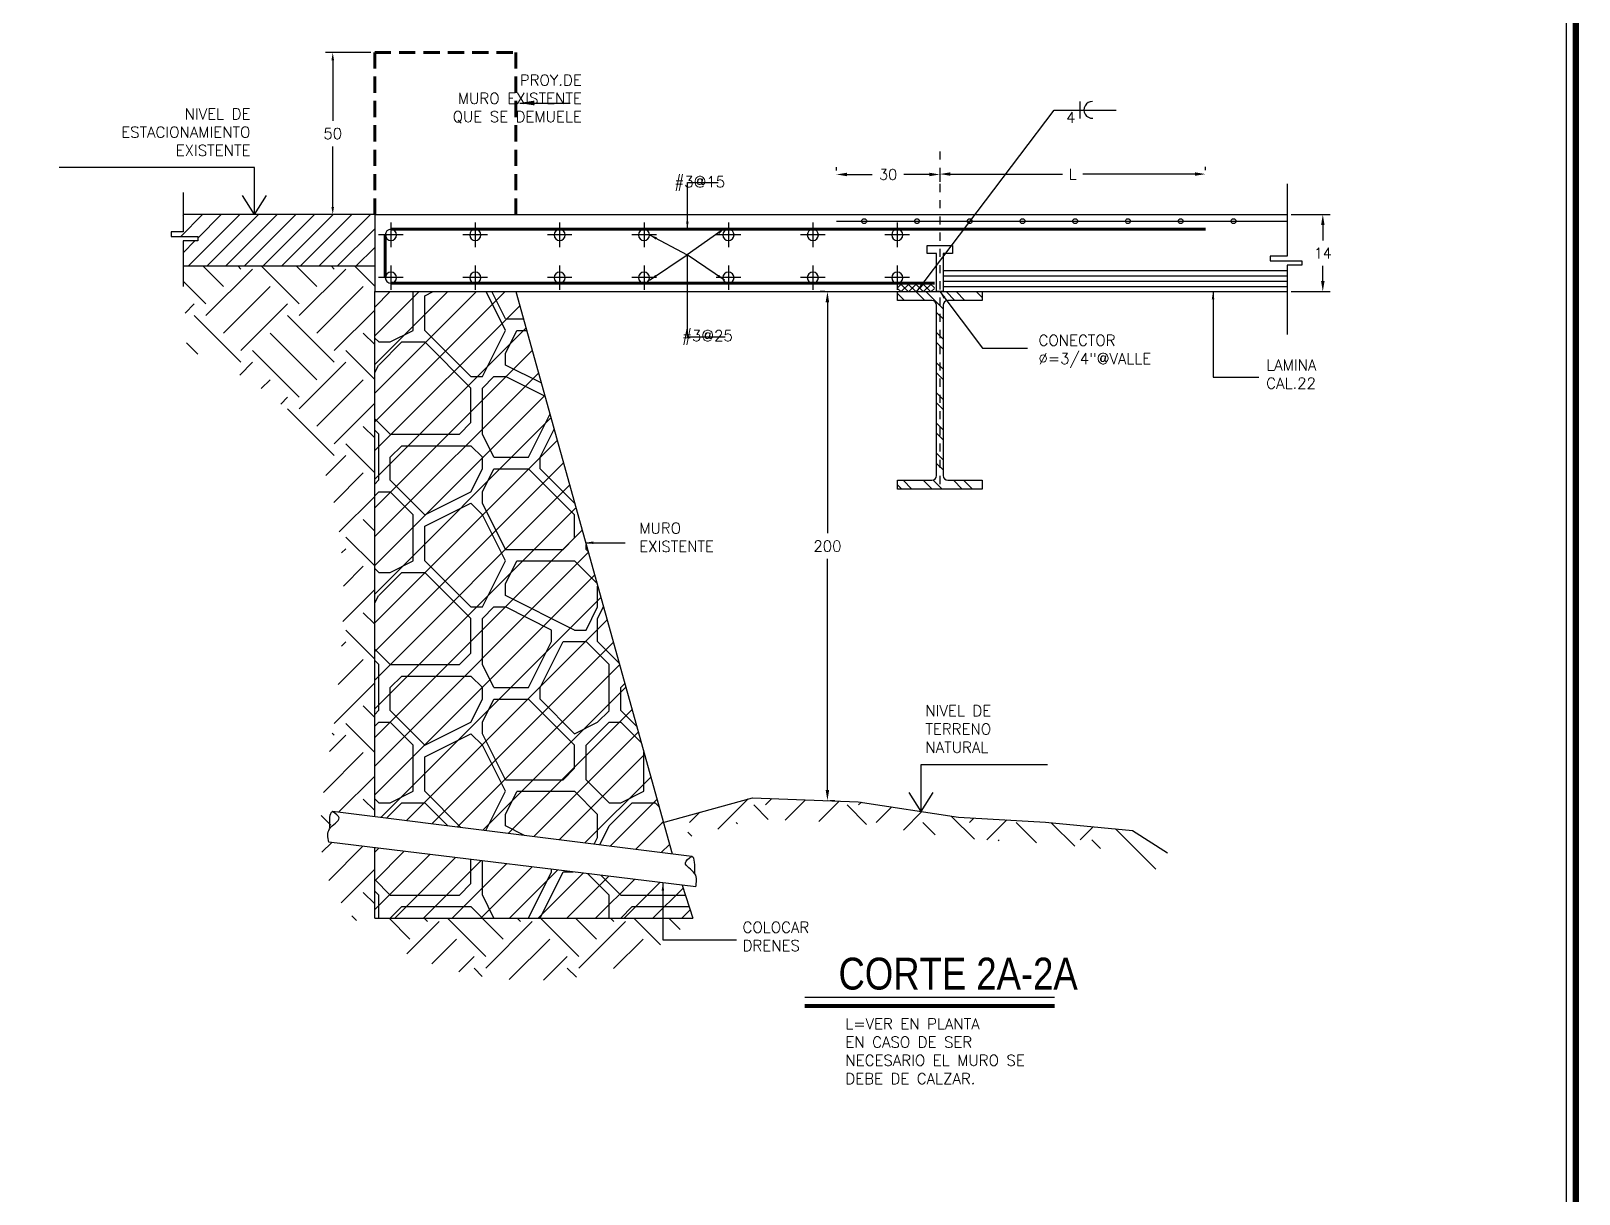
# Model space of a CAD drawing. Header units: millimetres. Extents: x -478 to -58, y -79 to 80.
# Drawn here: x -453.93 to -434.86, y 27.84 to 42.18 of the extents above; entities that cross this region are included whole.
import ezdxf

# ---------------------------------------------------------------- set-up
doc = ezdxf.new("R2010")
doc.units = ezdxf.units.MM
doc.header["$MEASUREMENT"] = 0
doc.linetypes.add('DOT', pattern=[0.25, 0, -0.25])
doc.linetypes.add('HIDDEN', pattern=[0.375, 0.25, -0.125])
doc.layers.get('Defpoints').update_dxf_attribs({"color": 71})
for name, color, linetype in [('ACERO', 40, 'Continuous'), ('L1', 1, 'Continuous'), ('MUROS', 4, 'Continuous'), ('texto', 5, 'Continuous')]:
    doc.layers.add(name, color=color, linetype=linetype)
doc.styles.add('GRAN', font='swissck.ttf', dxfattribs={"height": 0.3})
doc.styles.add('PEQ', font='simplex.shx', dxfattribs={"height": 0.09})
doc.styles.add('ROMANS', font='simplex.shx')
doc.dimstyles.new('STANDARD$0', dxfattribs={"dimtxt": 0.135, "dimasz": 0.095, "dimexe": 0.09, "dimexo": 0.05, "dimgap": 0.09, "dimtad": 0, "dimtih": 1, "dimtoh": 1, "dimdec": 0, "dimlfac": 100, "dimzin": 0, "dimdsep": 46, "dimtxsty": 'ROMANS', "dimcen": 0.09, "dimclrd": 1, "dimclre": 1, "dimclrt": 5, "dimadec": 0, "dimazin": 0, "dimtfac": 1, "dimtdec": 0, "dimtofl": 0, "dimtmove": 0, "dimatfit": 1, "dimfxl": 1, "dimtolj": 1, "dimtzin": 0, "dimarcsym": 0})
doc.dimstyles.new('STANDARD$7', dxfattribs={"dimtxt": 0.6, "dimasz": 0.09, "dimexe": 0.18, "dimexo": 0.0625, "dimgap": 0.09, "dimtad": 0, "dimtih": 1, "dimtoh": 1, "dimzin": 0, "dimdsep": 46, "dimtxsty": 'PEQ', "dimcen": 0.09, "dimclrd": 1, "dimclre": 1, "dimadec": 0, "dimazin": 0, "dimtfac": 1, "dimtdec": 4, "dimtofl": 0, "dimtmove": 0, "dimatfit": 1, "dimfxl": 1, "dimtolj": 1, "dimtzin": 0, "dimarcsym": 0})

# ---------------------------------------------------------------- blocks, each defined once
blk = doc.blocks.new('VAR')
at = {"layer": 'ACERO', "color": 4}
for p, q in [((-0.121, 0), (0.121, 0)), ((0, 0.121), (0, -0.121))]:
    blk.add_line(p, q, dxfattribs=at)
at = {"layer": 'ACERO'}
blk.add_circle((0, 0), 0.0548, dxfattribs=at)
blk = doc.blocks.new('*D220')
at = {"layer": 'Defpoints', "color": 0}
for p in [(-442.733, 40.474), (-442.733, 40.412), (-439.461, 40.412)]:
    blk.add_point(p, dxfattribs=at)
at = {"layer": 'texto', "color": 1, "lineweight": -2}
for p, q in [((-439.461, 40.462), (-439.461, 40.502)), ((-442.733, 40.424), (-442.733, 40.322)), ((-442.603, 40.412), (-441.224, 40.412)), ((-439.591, 40.412), (-440.97, 40.412))]:
    blk.add_line(p, q, dxfattribs=at)
at = {"layer": 'texto', "color": 1}
for points in [[(-442.603, 40.434), (-442.603, 40.391), (-442.733, 40.412)], [(-439.591, 40.434), (-439.591, 40.391), (-439.461, 40.412)]]:
    blk.add_solid(points, dxfattribs=at)
at = {"layer": 'texto', "insert": (-441.097, 40.412), "char_height": 0.09, "attachment_point": 5, "style": 'PEQ'}
blk.add_mtext('\\A1;{\\H1.4444x;L}', dxfattribs=at)
blk = doc.blocks.new('*D221')
at = {"layer": 'Defpoints', "color": 0}
for p in [(-438.454, 39.913), (-438.015, 39.913), (-438.454, 38.963)]:
    blk.add_point(p, dxfattribs=at)
at = {"layer": 'texto', "color": 1, "lineweight": -2}
for p, q in [((-438.404, 39.913), (-437.925, 39.913)), ((-438.015, 39.783), (-438.015, 39.593)), ((-438.015, 39.093), (-438.015, 39.283)), ((-438.404, 38.963), (-437.925, 38.963))]:
    blk.add_line(p, q, dxfattribs=at)
at = {"layer": 'texto', "color": 1}
for points in [[(-438.036, 39.783), (-437.993, 39.783), (-438.015, 39.913)], [(-438.036, 39.093), (-437.993, 39.093), (-438.015, 38.963)]]:
    blk.add_solid(points, dxfattribs=at)
at = {"layer": 'texto', "insert": (-438.015, 39.438), "char_height": 0.09, "attachment_point": 5, "style": 'PEQ'}
blk.add_mtext('\\A1;{\\H1.4444x;14}', dxfattribs=at)
blk = doc.blocks.new('*D222')
at = {"layer": 'Defpoints', "color": 0}
for p in [(-444.009, 40.407), (-444.009, 40.407), (-442.733, 40.409)]:
    blk.add_point(p, dxfattribs=at)
at = {"layer": 'texto', "color": 1, "lineweight": -2}
for p, q in [((-444.009, 40.457), (-444.009, 40.497)), ((-443.879, 40.407), (-443.566, 40.407)), ((-442.863, 40.407), (-443.176, 40.407)), ((-442.733, 40.359), (-442.733, 40.317))]:
    blk.add_line(p, q, dxfattribs=at)
at = {"layer": 'texto', "color": 1}
for points in [[(-443.879, 40.429), (-443.879, 40.386), (-444.009, 40.407)], [(-442.863, 40.429), (-442.863, 40.386), (-442.733, 40.407)]]:
    blk.add_solid(points, dxfattribs=at)
at = {"layer": 'texto', "insert": (-443.371, 40.407), "char_height": 0.09, "attachment_point": 5, "style": 'PEQ'}
blk.add_mtext('\\A1;{\\H1.4444x;30}', dxfattribs=at)
blk = doc.blocks.new('*D223')
at = {"layer": 'Defpoints', "color": 0}
for p in [(-450.215, 41.911), (-449.697, 41.911), (-449.697, 39.913)]:
    blk.add_point(p, dxfattribs=at)
at = {"layer": 'L1', "color": 1, "lineweight": -2}
for p, q in [((-449.747, 41.911), (-450.305, 41.911)), ((-450.215, 41.816), (-450.215, 41.069)), ((-450.215, 40.008), (-450.215, 40.754)), ((-449.747, 39.913), (-450.305, 39.913))]:
    blk.add_line(p, q, dxfattribs=at)
at = {"layer": 'L1', "color": 1}
for points in [[(-450.231, 41.816), (-450.199, 41.816), (-450.215, 41.911)], [(-450.231, 40.008), (-450.199, 40.008), (-450.215, 39.913)]]:
    blk.add_solid(points, dxfattribs=at)
at = {"layer": 'L1', "color": 5, "insert": (-450.215, 40.912), "char_height": 0.135, "attachment_point": 5, "style": 'ROMANS'}
blk.add_mtext('\\A1;50', dxfattribs=at)
blk = doc.blocks.new('*D284')
at = {"layer": 'Defpoints', "color": 0}
for p in [(-444.103, 38.963), (-444.135, 32.689), (-444.119, 32.689)]:
    blk.add_point(p, dxfattribs=at)
at = {"layer": 'texto', "color": 1, "lineweight": -2}
for p, q in [((-444.153, 38.963), (-444.209, 38.963)), ((-444.119, 38.833), (-444.119, 35.984)), ((-444.119, 32.819), (-444.119, 35.669)), ((-444.085, 32.689), (-444.029, 32.689))]:
    blk.add_line(p, q, dxfattribs=at)
at = {"layer": 'texto', "color": 1}
for points in [[(-444.141, 38.833), (-444.098, 38.833), (-444.119, 38.963)], [(-444.141, 32.819), (-444.098, 32.819), (-444.119, 32.689)]]:
    blk.add_solid(points, dxfattribs=at)
at = {"layer": 'texto', "insert": (-444.119, 35.826), "char_height": 0.09, "attachment_point": 5, "style": 'PEQ'}
blk.add_mtext('\\A1;{\\H1.5x;200}', dxfattribs=at)

msp = doc.modelspace()

# ---------------------------------------------------------------- hatches: boundary and pattern name
at = {"layer": 'L1'}
h = msp.add_hatch(dxfattribs=at)
h.set_pattern_fill('ANSI31', color=256, scale=1.3, style=0)
h.set_pattern_definition([(45, (16.31531, -27.40938), (-0.11490485, 0.11490485), [])])
h.paths.add_polyline_path([(-449.69732, 39.27521), (-449.69732, 39.91306), (-452.05954, 39.91306), (-452.05954, 39.70022), (-452.20623, 39.70022), (-452.20623, 39.64406), (-451.87884, 39.64406), (-451.87884, 39.5879), (-452.05954, 39.5879), (-452.05954, 39.27521)])
h = msp.add_hatch(dxfattribs=at)
h.set_pattern_fill('EARTH', color=256, scale=3.25, angle=45, style=0)
h.set_pattern_definition([(45, (16.3153, -28.4094), (7e-17, 1.1490485), [0.8125, -0.8125]), (45, (16.0999, -28.1939), (7e-17, 1.1490485), [0.8125, -0.8125]), (45, (15.8844, -27.9785), (7e-17, 1.1490485), [0.8125, -0.8125]), (135, (15.8844, -27.83485), (-1.1490485, 1e-16), [0.8125, -0.8125]), (135, (16.0999, -27.6194), (-1.1490485, 1e-16), [0.8125, -0.8125]), (135, (16.3153, -27.404), (-1.1490485, 1e-16), [0.8125, -0.8125])])
h.paths.add_polyline_path([(-449.69732, 32.1082), (-450.26417, 32.17753), (-450.21801, 32.55495), (-449.69732, 32.49127), (-449.69732, 39.27521), (-452.05954, 39.27521), (-452.01474, 38.25496), (-451.96997, 38.23469), (-451.92526, 38.21437), (-451.88064, 38.19399), (-451.83613, 38.17351), (-451.79176, 38.15292), (-451.74757, 38.1322), (-451.70358, 38.11132), (-451.65983, 38.09027), (-451.61633, 38.069), (-451.57312, 38.04752), (-451.53023, 38.02579), (-451.48769, 38.00379), (-451.44552, 37.98149), (-451.40376, 37.95888), (-451.36243, 37.93594), (-451.32156, 37.91264), (-451.28118, 37.88895), (-451.24133, 37.86486), (-451.20202, 37.84034), (-451.16329, 37.81538), (-451.12517, 37.78994), (-451.08768, 37.76401), (-451.05086, 37.73756), (-451.01473, 37.71058), (-450.97933, 37.68303), (-450.94467, 37.6549), (-450.9108, 37.62616), (-450.87773, 37.59679), (-450.84548, 37.5668), (-450.81402, 37.53619), (-450.78336, 37.50497), (-450.75349, 37.47314), (-450.72439, 37.44072), (-450.69606, 37.40771), (-450.6685, 37.37413), (-450.64168, 37.33998), (-450.61562, 37.30526), (-450.59029, 37.27), (-450.56569, 37.23419), (-450.54181, 37.19784), (-450.51865, 37.16097), (-450.49619, 37.12358), (-450.47443, 37.08568), (-450.45336, 37.04727), (-450.43297, 37.00837), (-450.41325, 36.96899), (-450.3942, 36.92913), (-450.37581, 36.8888), (-450.35806, 36.84801), (-450.34096, 36.80677), (-450.32448, 36.76509), (-450.30864, 36.72297), (-450.29341, 36.68042), (-450.27879, 36.63746), (-450.26477, 36.59408), (-450.25134, 36.55031), (-450.23849, 36.50614), (-450.22623, 36.46158), (-450.21453, 36.41665), (-450.20339, 36.37136), (-450.19281, 36.3257), (-450.18277, 36.27969), (-450.17326, 36.23334), (-450.16429, 36.18665), (-450.15583, 36.13964), (-450.14789, 36.09231), (-450.14045, 36.04467), (-450.13351, 35.99673), (-450.12705, 35.9485), (-450.12108, 35.89998), (-450.11557, 35.85119), (-450.11053, 35.80213), (-450.10595, 35.75281), (-450.10181, 35.70324), (-450.09812, 35.65343), (-450.09485, 35.60338), (-450.09201, 35.55311), (-450.08959, 35.50262), (-450.08757, 35.45192), (-450.08595, 35.40103), (-450.08473, 35.34994), (-450.08388, 35.29866), (-450.08342, 35.24722), (-450.08332, 35.1956), (-450.08357, 35.14383), (-450.08418, 35.0919), (-450.08514, 35.03984), (-450.08642, 34.98764), (-450.08804, 34.93532), (-450.08997, 34.88288), (-450.09222, 34.83033), (-450.09477, 34.77768), (-450.09761, 34.72494), (-450.10074, 34.67212), (-450.10415, 34.61922), (-450.10782, 34.56626), (-450.11177, 34.51324), (-450.11596, 34.46017), (-450.1204, 34.40706), (-450.12508, 34.35391), (-450.12999, 34.30074), (-450.13513, 34.24756), (-450.14048, 34.19437), (-450.14603, 34.14117), (-450.15178, 34.08799), (-450.15772, 34.03483), (-450.16385, 33.98169), (-450.17015, 33.92859), (-450.17661, 33.87552), (-450.18323, 33.82251), (-450.19001, 33.76956), (-450.19692, 33.71668), (-450.20397, 33.66387), (-450.21114, 33.61115), (-450.21843, 33.55852), (-450.22583, 33.50599), (-450.23334, 33.45358), (-450.24093, 33.40128), (-450.24861, 33.3491), (-450.25637, 33.29707), (-450.26417, 33.24517), (-450.27198, 33.19344), (-450.27974, 33.14188), (-450.28742, 33.0905), (-450.29496, 33.03931), (-450.30234, 32.98833), (-450.30949, 32.93757), (-450.31639, 32.88705), (-450.32298, 32.83677), (-450.32923, 32.78674), (-450.33508, 32.73698), (-450.3405, 32.6875), (-450.34543, 32.63832), (-450.34985, 32.58944), (-450.35369, 32.54088), (-450.35693, 32.49265), (-450.35951, 32.44476), (-450.3614, 32.39723), (-450.36254, 32.35006), (-450.3629, 32.30328), (-450.36242, 32.25688), (-450.36108, 32.21089), (-450.35881, 32.16531), (-450.35559, 32.12016), (-450.35136, 32.07545), (-450.34609, 32.0312), (-450.33972, 31.98741), (-450.33222, 31.9441), (-450.32353, 31.90127), (-450.31363, 31.85895), (-450.30246, 31.81714), (-450.28997, 31.77586), (-450.27614, 31.73512), (-450.2609, 31.69493), (-450.24422, 31.6553), (-450.22609, 31.61624), (-450.20653, 31.57776), (-450.18557, 31.53987), (-450.16324, 31.50255), (-450.13956, 31.46583), (-450.11456, 31.42969), (-450.08827, 31.39416), (-450.06072, 31.35922), (-450.03193, 31.3249), (-450.00194, 31.29118), (-449.97077, 31.25808), (-449.93844, 31.22559), (-449.90499, 31.19373), (-449.87044, 31.16249), (-449.83483, 31.13189), (-449.79817, 31.10192), (-449.7605, 31.07259), (-449.72184, 31.0439), (-449.68223, 31.01586), (-449.64168, 30.98848), (-449.60023, 30.96175), (-449.55791, 30.93568), (-449.51473, 30.91027), (-449.47074, 30.88554), (-449.42596, 30.86147), (-449.38041, 30.83809), (-449.33412, 30.81538), (-449.28712, 30.79336), (-449.23945, 30.77203), (-449.19111, 30.7514), (-449.14216, 30.73146), (-449.0926, 30.71222), (-449.04247, 30.6937), (-448.9918, 30.67588), (-448.94061, 30.65878), (-448.88894, 30.64239), (-448.8368, 30.62673), (-448.78424, 30.6118), (-448.73126, 30.5976), (-448.67791, 30.58413), (-448.62421, 30.57141), (-448.57019, 30.55943), (-448.51587, 30.5482), (-448.46129, 30.53772), (-448.40647, 30.528), (-448.35144, 30.51904), (-448.29622, 30.51084), (-448.24085, 30.50342), (-448.18535, 30.49677), (-448.12974, 30.49089), (-448.07407, 30.4858), (-448.01835, 30.4815), (-447.96261, 30.47798), (-447.90689, 30.47526), (-447.8512, 30.47334), (-447.79557, 30.47223), (-447.74004, 30.47192), (-447.68463, 30.47242), (-447.62937, 30.47374), (-447.57428, 30.47587), (-447.5194, 30.47884), (-447.46475, 30.48263), (-447.41036, 30.48725), (-447.35625, 30.49271), (-447.30246, 30.49901), (-447.24901, 30.50616), (-447.19593, 30.51415), (-447.14325, 30.523), (-447.091, 30.53271), (-447.03919, 30.54328), (-446.98787, 30.55471), (-446.93706, 30.56702), (-446.88678, 30.5802), (-446.83706, 30.59426), (-446.78794, 30.6092), (-446.73943, 30.62503), (-446.69157, 30.64175), (-446.64439, 30.65936), (-446.5979, 30.67788), (-446.55215, 30.6973), (-446.50715, 30.71763), (-446.46294, 30.73887), (-446.41954, 30.76103), (-446.37698, 30.78411), (-446.33528, 30.8081), (-446.29438, 30.83296), (-446.25425, 30.85862), (-446.21482, 30.88504), (-446.17603, 30.91215), (-446.13785, 30.93989), (-446.1002, 30.96821), (-446.06304, 30.99706), (-446.02631, 31.02636), (-445.98997, 31.05607), (-445.95394, 31.08612), (-445.91819, 31.11646), (-445.88266, 31.14703), (-445.84728, 31.17778), (-445.81202, 31.20864), (-445.77681, 31.23956), (-449.69732, 31.23956)])
h = msp.add_hatch(dxfattribs=at)
h.set_pattern_fill('MOSAIC', color=256, scale=2.8405, style=0, pattern_type=2)
h.set_pattern_definition([(0, (1.9884, 1.4138), (2.8405, 2.8405), [0.142025, -0.142025, 0.28405, -2.2724]), (0, (0.8521, 1.5558), (2.8405, 2.8405), [0.710125, -2.130375]), (0, (0.71, 1.6978), (2.8405, 2.8405), [0.710125, -2.130375]), (0, (1.9884, 2.408), (2.8405, 2.8405), [0.142025, -2.698475]), (0, (0.568, 2.692), (2.8405, 2.8405), [0.426075, -2.414425]), (0, (0.568, 2.834), (2.8405, 2.8405), [0.426075, -2.414425]), (0, (2.2724, 2.976), (2.8405, 2.8405), [0.85215, -1.98835]), (0, (2.1304, 3.118), (2.8405, 2.8405), [0.85215, -1.98835]), (0, (1.4203, 3.402), (2.8405, 2.8405), [0.28405, -2.55645]), (0, (1.5623, 3.544), (2.8405, 2.8405), [0.142025, -2.698475]), (0, (0.284, 3.8282), (2.8405, 2.8405), [0.142025, -0.142025, 0.142025, -2.414425]), (90, (0.284, 3.26), (-2.8405, 2.8405), [0.426075, -2.414425]), (90, (0.426, 2.266), (-2.8405, 2.8405), [0.142025, -0.28405, 0.142025, -0.28405, 0.5681, -1.42025]), (90, (0.71, 3.9702), (-2.8405, 2.8405), [0.142025, -2.698475]), (90, (1.1362, 2.692), (-2.8405, 2.8405), [0.142025, -2.698475]), (90, (1.2782, 3.402), (-2.8405, 2.8405), [0.142025, -2.698475]), (90, (1.5623, 1.8398), (-2.8405, 2.8405), [0.28405, -2.55645]), (90, (1.7043, 1.6978), (-2.8405, 2.8405), [0.426075, -2.414425]), (90, (1.8463, 3.402), (-2.8405, 2.8405), [0.28405, -0.142025, 0.28405, -2.130375]), (90, (1.9884, 2.55), (-2.8405, 2.8405), [0.5681, -2.2724]), (90, (2.1304, 2.55), (-2.8405, 2.8405), [0.28405, -2.55645]), (90, (2.4144, 1.5558), (-2.8405, 2.8405), [0.5681, -2.2724]), (90, (2.5564, 1.5558), (-2.8405, 2.8405), [0.426075, -2.414425]), (45, (1.4203, 1.6978), (3e-16, 2.8405), [0.200854, -3.81622]), (45, (1.8463, 2.408), (3e-16, 2.8405), [0.200854, -3.81622]), (45, (2.1304, 2.834), (3e-16, 2.8405), [0.200854, -3.81622]), (45, (0.142, 3.118), (3e-16, 2.8405), [0.200854, -3.81622]), (45, (0.426, 3.6862), (3e-16, 2.8405), [0.200854, -3.81622]), (45, (1.7043, 2.1239), (3e-16, 2.8405), [0.401706, -3.615367]), (45, (1.9884, 3.9702), (3e-16, 2.8405), [0.401706, -3.615367]), (135, (1.8463, 1.2717), (-2.8405, 3e-16), [0.401706, -3.615367]), (135, (1.9884, 1.4138), (-2.8405, 3e-16), [0.401706, -3.615367]), (135, (2.4144, 2.1239), (-2.8405, 3e-16), [0.401706, -3.615367]), (135, (1.9884, 3.118), (-2.8405, 3e-16), [0.401706, -3.615367]), (135, (2.1304, 3.118), (-2.8405, 3e-16), [0.401706, -3.615367]), (135, (1.5623, 2.266), (-2.8405, 3e-16), [0.602561, -3.414513]), (135, (2.5564, 2.1239), (-2.8405, 3e-16), [0.602561, -3.414513]), (135, (1.5623, 2.1239), (-2.8405, 3e-16), [0.803415, -3.213659]), (135, (0.284, 3.8282), (-2.8405, 3e-16), [0.803415, -3.213659]), (135, (0.284, 3.6862), (-2.8405, 3e-16), [0.803415, -3.213659]), (135, (0.426, 2.1239), (-2.8405, 3e-16), [0.200854, -3.81622]), (135, (0.426, 2.834), (-2.8405, 3e-16), [0.200854, -3.81622]), (26.56505, (2.1304, 1.4138), (2.8405, 1e-09), [0.317578, -6.033974]), (26.56505, (1.5623, 2.2659), (2.8405, 1e-09), [0.317578, -6.033974]), (26.56505, (2.5564, 1.9819), (2.8405, 1e-09), [0.635155, -5.716396]), (26.56505, (2.5564, 2.1239), (2.8405, 1e-09), [0.635155, -5.716396]), (63.43495, (1.7043, 3.5441), (1e-10, 2.8405), [0.317568, -3.175679, 0.635136, -2.223168]), (63.43495, (0.284, 2.4079), (1e-10, 2.8405), [0.317578, -6.033974]), (63.43495, (0.7101, 1.2717), (1e-10, 2.8405), [0.317578, -6.033974]), (63.43495, (0.4261, 2.4079), (1e-10, 2.8405), [0.317578, -6.033974]), (63.43495, (1.8463, 3.6862), (1e-10, 2.8405), [0.317578, -6.033974]), (63.43495, (1.7043, 3.5441), (1e-10, 2.8405), [0.317578, -6.033974]), (63.43495, (1.1362, 2.834), (1e-10, 2.8405), [0.635155, -5.716396]), (63.43495, (0.9942, 2.834), (1e-10, 2.8405), [0.635155, -5.716396]), (116.56505, (0.5681, 2.834), (-1e-09, 2.8405), [0.317578, -6.033974]), (116.56505, (0.7101, 1.5558), (-1e-09, 2.8405), [0.635155, -5.716396]), (116.56505, (0.7101, 1.6978), (-1e-09, 2.8405), [0.635155, -5.716396]), (153.43495, (1.2782, 3.5441), (-2.8405, 1e-10), [0.635155, -5.716396]), (153.43495, (1.5623, 3.5441), (-2.8405, 1e-10), [0.952733, -5.398818])])
h.paths.add_polyline_path([(-447.95898, 38.96279), (-449.69732, 38.96279), (-449.69732, 32.48994), (-446.03419, 32.03254)])
h.paths.add_polyline_path([(-449.69732, 32.1082), (-449.69732, 31.23956), (-445.77681, 31.23956), (-445.90833, 31.64479)])
h = msp.add_hatch(dxfattribs=at)
h.set_pattern_fill('ANSI31', color=256, scale=2, style=0)
h.set_pattern_definition([(45, (0, 1.27173), (-0.1767767, 0.1767767), [])])
h.paths.add_polyline_path([(-449.69732, 32.48994), (-446.03419, 32.03254), (-447.95898, 38.96279), (-449.69732, 38.96279)])
h.paths.add_polyline_path([(-445.77681, 31.23956), (-445.90833, 31.64479), (-449.69732, 32.1082), (-449.69732, 31.23956)])
h = msp.add_hatch(dxfattribs=at)
h.set_pattern_fill('ANSI37', color=256, scale=0.52, style=0)
h.set_pattern_definition([(45, (16.31531, -27.40938), (-0.045961941, 0.045961941), []), (135, (16.31531, -27.40938), (-0.045961941, -0.045961941), [])])
h.paths.add_polyline_path([(-443.25438, 38.96279), (-442.80111, 38.96279), (-442.80111, 39.06679), (-443.25438, 39.06679)])
h = msp.add_hatch(dxfattribs=at)
h.set_pattern_fill('ANSI32', color=256, scale=0.702, angle=90, style=0)
h.set_pattern_definition([(135, (67.75963, 3.21767), (-0.18614586, -0.18614586), []), (135, (67.75963, 3.34176), (-0.18614586, -0.18614586), [])])
h.paths.add_polyline_path([(-442.83266, 38.85377, -0.41421356), (-442.77416, 38.79527), (-442.77416, 36.69633, -0.41421356), (-442.83266, 36.63783), (-443.25438, 36.63783), (-443.25438, 36.5288), (-442.21227, 36.5288), (-442.21227, 36.63783), (-442.63399, 36.63783, -0.41421356), (-442.69249, 36.69633), (-442.69249, 38.79527, -0.41421356), (-442.63399, 38.85377), (-442.21227, 38.85377), (-442.21227, 38.96279), (-443.25438, 38.96279), (-443.25438, 38.85377)])
h = msp.add_hatch(dxfattribs=at)
h.set_pattern_fill('EARTH', color=256, scale=3.25, angle=45, style=0)
h.set_pattern_definition([(45, (16.3153, -27.5473), (7e-17, 1.1490485), [0.8125, -0.8125]), (45, (16.0999, -27.3318), (7e-17, 1.1490485), [0.8125, -0.8125]), (45, (15.8844, -27.1164), (7e-17, 1.1490485), [0.8125, -0.8125]), (135, (15.8844, -26.9728), (-1.1490485, 1e-16), [0.8125, -0.8125]), (135, (16.0999, -26.7573), (-1.1490485, 1e-16), [0.8125, -0.8125]), (135, (16.3153, -26.5419), (-1.1490485, 1e-16), [0.8125, -0.8125])])
h.paths.add_polyline_path([(-443.74171, 32.67403), (-445.04206, 32.72447), (-445.902, 32.48736), (-445.82165, 32.23981), (-445.01183, 32.4631), (-443.76647, 32.4148), (-442.53182, 32.22605), (-441.45118, 32.16256), (-440.44597, 32.06807), (-440.07017, 31.8252), (-439.92904, 32.04357), (-440.35828, 32.32097), (-441.43139, 32.42185), (-442.50449, 32.48489)])

# ---------------------------------------------------------------- linework, layer by layer
at = {"layer": 'ACERO', "lineweight": 100}
for p, q in [((-449.49868, 39.73106), (-439.46138, 39.73106)), ((-449.56732, 39.66242), (-449.56732, 39.13544)), ((-449.49868, 39.06679), (-442.80111, 39.06679))]:
    msp.add_line(p, q, dxfattribs=at)
at = {"layer": 'L1', "linetype": 'HIDDEN', "lineweight": 100, "ltscale": 0.8}
for p, q in [((-449.69732, 39.91306), (-449.69732, 41.91052)), ((-449.69732, 41.91052), (-447.95898, 41.91052)), ((-447.95898, 39.91306), (-447.95898, 41.91052))]:
    msp.add_line(p, q, dxfattribs=at)
at = {"layer": 'L1'}
for p, q in [((-441.00844, 41.30881), (-441.00844, 41.09786)), ((-449.69732, 39.91306), (-452.05954, 39.91306)), ((-445.84812, 39.41632), (-445.84812, 38.40693)), ((-449.69732, 39.27521), (-452.05954, 39.27521)), ((-442.69124, 39.22279), (-438.45422, 39.22279)), ((-442.69124, 39.15779), (-438.45422, 39.15779)), ((-449.69732, 38.96279), (-447.95898, 38.96279)), ((-449.69732, 32.49127), (-449.69732, 38.96279)), ((-447.95898, 38.96279), (-446.03419, 32.03254)), ((-442.73332, 38.96279), (-438.45422, 38.96279)), ((-442.69124, 39.09279), (-438.45422, 39.09279)), ((-442.69124, 39.02779), (-438.45422, 39.02779)), ((-445.84812, 38.40693), (-445.38048, 38.40693)), ((-449.69732, 31.23956), (-449.69732, 32.1082)), ((-445.90833, 31.64479), (-445.77681, 31.23956)), ((-449.69732, 31.23956), (-445.77681, 31.23956))]:
    msp.add_line(p, q, dxfattribs=at)
at = {"layer": 'L1', "linetype": 'DOT', "ltscale": 0.25}
msp.add_line((-442.73332, 40.69073), (-442.73332, 36.5288), dxfattribs=at)
at = {"layer": 'L1'}
for points in [[(-438.45422, 40.29009), (-438.45422, 39.40049), (-438.66435, 39.40049), (-438.66435, 39.34432), (-438.27352, 39.34432), (-438.27352, 39.28816), (-438.45422, 39.28816), (-438.45422, 38.43562)], [(-452.05954, 40.18639), (-452.05954, 39.70022), (-452.20623, 39.70022), (-452.20623, 39.64406), (-451.87884, 39.64406), (-451.87884, 39.5879), (-452.05954, 39.5879), (-452.05954, 39.02796)], [(-446.15882, 32.41655), (-445.04206, 32.72447), (-443.74171, 32.67403), (-442.50449, 32.48489), (-441.43139, 32.42185), (-440.35828, 32.32097), (-439.92904, 32.04357)]]:
    msp.add_lwpolyline(points, dxfattribs=at)
msp.add_arc((-440.85437, 41.2036), 0.10378, 90, 272.730998, dxfattribs=at)
at = {"layer": 'MUROS'}
for p, q in [((-449.69732, 39.91306), (-438.45422, 39.91306)), ((-449.69732, 39.91306), (-449.69732, 38.96279)), ((-449.69732, 38.96279), (-442.73332, 38.96279))]:
    msp.add_line(p, q, dxfattribs=at)
at = {"layer": 'texto'}
for p, q in [((-451.17744, 40.49271), (-453.58422, 40.49271)), ((-451.17744, 39.91306), (-451.17744, 40.49271)), ((-451.17744, 39.91306), (-451.3253, 40.14876)), ((-451.17744, 39.91306), (-451.02958, 40.14876)), ((-444.00867, 39.83131), (-438.45422, 39.83131)), ((-443.25438, 38.85377), (-443.25438, 38.96279)), ((-443.25438, 38.96279), (-442.21227, 38.96279)), ((-442.21227, 38.96279), (-442.21227, 38.85377)), ((-442.83266, 38.85377), (-443.25438, 38.85377)), ((-442.77416, 36.69633), (-442.77416, 38.79527)), ((-442.69249, 38.79527), (-442.69249, 36.69633)), ((-442.21227, 38.85377), (-442.63399, 38.85377)), ((-443.25438, 36.5288), (-443.25438, 36.63783)), ((-443.25438, 36.63783), (-442.83266, 36.63783)), ((-442.63399, 36.63783), (-442.21227, 36.63783)), ((-442.21227, 36.63783), (-442.21227, 36.5288)), ((-442.21227, 36.5288), (-443.25438, 36.5288)), ((-442.96382, 32.55511), (-442.96382, 33.13476)), ((-442.96382, 33.13476), (-441.40873, 33.13476)), ((-442.96382, 32.55511), (-443.11168, 32.79081)), ((-442.96382, 32.55511), (-442.81596, 32.79081)), ((-444.39827, 30.26757), (-441.32021, 30.26757))]:
    msp.add_line(p, q, dxfattribs=at)
at = {"layer": 'texto', "color": 3}
for p, q in [((-445.78849, 32.00186), (-450.21801, 32.55495)), ((-445.74166, 31.62441), (-450.26417, 32.17753))]:
    msp.add_line(p, q, dxfattribs=at)
at = {"layer": 'texto', "const_width": 0.07718}
msp.add_lwpolyline([(-478.0933, 66.46207), (-478.0933, 2.74941, 0.41421356), (-477.20579, 1.86189), (-435.78338, 1.86189, 0.41421356), (-434.89587, 2.74941), (-434.89587, 66.46207, 0.41421356), (-435.78338, 67.34958), (-477.20579, 67.34958, 0.41421356)], format="xyb", close=True, dxfattribs=at)
at = {"layer": 'texto'}
msp.add_lwpolyline([(-477.97754, 66.46207), (-477.97754, 2.74941, 0.41421356), (-477.20579, 1.97766), (-435.78338, 1.97766, 0.41421356), (-435.01163, 2.74941), (-435.01163, 66.46207, 0.41421356), (-435.78338, 67.23382), (-477.20579, 67.23382, 0.41421356)], format="xyb", close=True, dxfattribs=at)
msp.add_lwpolyline([(-442.7754, 38.96279), (-442.7754, 39.43441), (-442.88817, 39.43441), (-442.88817, 39.53157), (-442.57848, 39.53157), (-442.57848, 39.43441), (-442.69124, 39.43441), (-442.69124, 38.96279), (-442.7754, 38.96279)], dxfattribs=at)
at = {"layer": 'texto', "const_width": 0.05131}
msp.add_lwpolyline([(-444.39827, 30.15685), (-441.32021, 30.15685)], dxfattribs=at)
at = {"layer": 'texto'}
for centre in [(-443.66587, 39.83131), (-443.01587, 39.83131), (-442.36587, 39.83131), (-441.71587, 39.83131), (-441.06587, 39.83131), (-440.41587, 39.83131), (-439.76587, 39.83131), (-439.11587, 39.83131)]:
    msp.add_circle(centre, 0.03035, dxfattribs=at)
for centre, start, end in [((-442.83266, 38.79527), 0, 90), ((-442.63399, 38.79527), 90, 180), ((-442.83266, 36.69633), 270, 0), ((-442.63399, 36.69633), 180, 270)]:
    msp.add_arc(centre, 0.0585, start, end, dxfattribs=at)
at = {"layer": 'texto', "color": 3}
for points in [[(-450.26417, 32.17753), (-450.25391, 32.34062), (-450.13712, 32.47469), (-450.21782, 32.55493)], [(-445.74214, 31.62447), (-445.7524, 31.78755), (-445.86919, 31.92163), (-445.78849, 32.00186)]]:
    msp.add_spline(points, degree=3, dxfattribs=at)
for points in [[(-450.25208, 32.34339), (-450.25346, 32.44316), (-450.25484, 32.54294), (-450.21782, 32.55493)], [(-445.75423, 31.79032), (-445.75285, 31.8901), (-445.75148, 31.98987), (-445.78849, 32.00186)]]:
    msp.add_open_spline(points, degree=3, dxfattribs=at)

# ---------------------------------------------------------------- block references
at = {"layer": 'ACERO', "xscale": -1.252060676199707, "yscale": 1.252060676199311, "zscale": 1.252060676199257}
for p in [(-449.49868, 39.66242), (-448.45868, 39.66242), (-447.41868, 39.66242), (-446.37868, 39.66242), (-445.33868, 39.66242), (-444.29868, 39.66242), (-443.25868, 39.66242), (-449.49868, 39.13544), (-448.45868, 39.13544), (-447.41868, 39.13544), (-446.37868, 39.13544), (-445.33868, 39.13544), (-444.29868, 39.13544), (-443.25868, 39.13544)]:
    msp.add_blockref('VAR', p, dxfattribs=at)

# ---------------------------------------------------------------- texts
at = {"layer": 'L1', "color": 5, "char_height": 0.135, "style": 'ROMANS'}
for insert, attachment_point in [((-448.6383, 40.7028), 6), ((-448.12435, 39.59573), 6), ((-444.77717, 39.455), 4), ((-443.95984, 37.55498), 6), ((-438.71172, 36.6389), 4), ((-450.27048, 32.88023), 6), ((-445.14985, 30.70276), 4), ((-436.0246, 29.03763), 4)]:
    msp.add_mtext('\\A1;', dxfattribs=dict(at, insert=insert, attachment_point=attachment_point))
at = {"layer": 'texto', "style": 'GRAN'}
msp.add_text('CORTE 2A-2A', height=0.392445, dxfattribs=at).set_placement((-443.98233, 30.35991))
at = {"layer": 'texto', "char_height": 0.135, "style": 'PEQ'}
for s, insert, attachment_point in [('\\A1;PROY.DE\\PMURO EXISTENTE\\PQUE SE DEMUELE', (-447.14614, 41.33857), 6), ('NIVEL DE \\PESTACIONAMIENTO\\PEXISTENTE', (-451.22975, 40.92883), 6), ('\\A1;#3@15', (-445.38019, 40.2948), 6), ('\\A1;#3@25', (-445.28494, 38.39801), 6), ('NIVEL DE \\PTERRENO\\PNATURAL', (-442.91151, 33.57088), 4)]:
    msp.add_mtext(s, dxfattribs=dict(at, insert=insert, attachment_point=attachment_point))
at = {"layer": 'texto', "char_height": 0.135, "width": 9.4600944, "attachment_point": 1, "style": 'PEQ'}
for s, insert in [('4', (-441.1795, 41.17704)), ('CONECTOR \\P%%C=3/4"@VALLE', (-441.51748, 38.43074)), ('LAMINA\\PCAL.22', (-438.7124, 38.12589)), ('MURO\\PEXISTENTE', (-446.43764, 36.11461)), ('COLOCAR\\PDRENES', (-445.16474, 31.19502)), ('L=VER EN PLANTA \\PEN CASO DE SER\\PNECESARIO EL MURO SE\\PDEBE DE CALZAR.', (-443.89742, 30.00445))]:
    msp.add_mtext(s, dxfattribs=dict(at, insert=insert))

# ---------------------------------------------------------------- dimensions: what is measured, and where the dimension line sits
at = {"layer": 'L1'}
dim = msp.add_linear_dim(base=(-450.21505, 41.91052), p1=(-449.69732, 39.91306), p2=(-449.69732, 41.91052), angle=90, text='50', dimstyle='STANDARD$0', dxfattribs=at)
dim.commit()
dim.dimension.update_dxf_attribs({"geometry": '*D223', "text_midpoint": (-450.21505, 40.91179)})
at = {"layer": 'texto'}
for base, p1, p2, text, picture, middle in [((-444.00867, 40.40726), (-442.73332, 40.40904), (-444.00867, 40.40726), '{\\H1.4444x;30}', '*D222', (-443.371, 40.40726)), ((-442.73332, 40.41223), (-439.46138, 40.41223), (-442.73332, 40.47404), '{\\H1.4444x;L}', '*D220', (-441.09735, 40.41223))]:
    dim = msp.add_linear_dim(base=base, p1=p1, p2=p2, text=text, dimstyle='STANDARD$0', override={"dimtxt": 0.09, "dimasz": 0.13, "dimtxsty": 'PEQ', "dimclrt": 256}, dxfattribs=at)
    dim.commit()
    dim.dimension.update_dxf_attribs({"geometry": picture, "text_midpoint": middle})
for base, p1, p2, text, picture, middle in [((-438.01471, 39.91306), (-438.45422, 38.96279), (-438.45422, 39.91306), '{\\H1.4444x;14}', '*D221', (-438.01471, 39.43793)), ((-444.11933, 32.68928), (-444.10276, 38.96279), (-444.13495, 32.68928), '{\\H1.5x;200}', '*D284', (-444.11933, 35.82604))]:
    dim = msp.add_linear_dim(base=base, p1=p1, p2=p2, angle=90, text=text, dimstyle='STANDARD$0', override={"dimtxt": 0.09, "dimasz": 0.13, "dimtxsty": 'PEQ', "dimclrt": 256}, dxfattribs=at)
    dim.commit()
    dim.dimension.update_dxf_attribs({"geometry": picture, "text_midpoint": middle})

# ---------------------------------------------------------------- leaders
at = {"layer": 'L1'}
for points in [[(-443.01734, 38.96279), (-441.32603, 41.20156), (-440.56255, 41.20156)], [(-445.84504, 39.73106), (-445.84504, 40.30752), (-445.46375, 40.30752)], [(-442.73332, 38.96279), (-442.20763, 38.26809), (-441.65411, 38.26809)], [(-439.36733, 38.96279), (-439.36733, 37.91063), (-438.80172, 37.91063)], [(-447.09938, 35.86779), (-446.61166, 35.86779)], [(-446.14646, 31.67392), (-446.14646, 30.97449), (-445.23985, 30.97449)]]:
    msp.add_leader(points, dimstyle='STANDARD$0', dxfattribs=at)
for points in [[(-445.38581, 39.74042), (-445.84792, 39.41618)], [(-446.31003, 39.66242), (-445.84792, 39.41618)], [(-446.31003, 39.10417), (-445.84812, 39.41632)], [(-445.38581, 39.10417), (-445.84812, 39.41632)]]:
    msp.add_leader(points, dimstyle='STANDARD$7', override={"dimtxt": 0.135, "dimasz": 0.095, "dimexe": 0.09, "dimexo": 0.05, "dimdec": 0, "dimlfac": 100, "dimtxsty": 'ROMANS', "dimclrt": 5, "dimtdec": 0}, dxfattribs=at)
at = {"layer": 'texto'}
msp.add_leader([(-447.91101, 41.28832), (-447.28729, 41.28832)], dimstyle='STANDARD$7', override={"dimtxt": 0.135, "dimasz": 0.18, "dimexe": 0.05, "dimgap": 0.03, "dimdec": 0, "dimlfac": 100, "dimclrt": 256, "dimtdec": 0}, dxfattribs=at)

doc.saveas('drawing.dxf')
